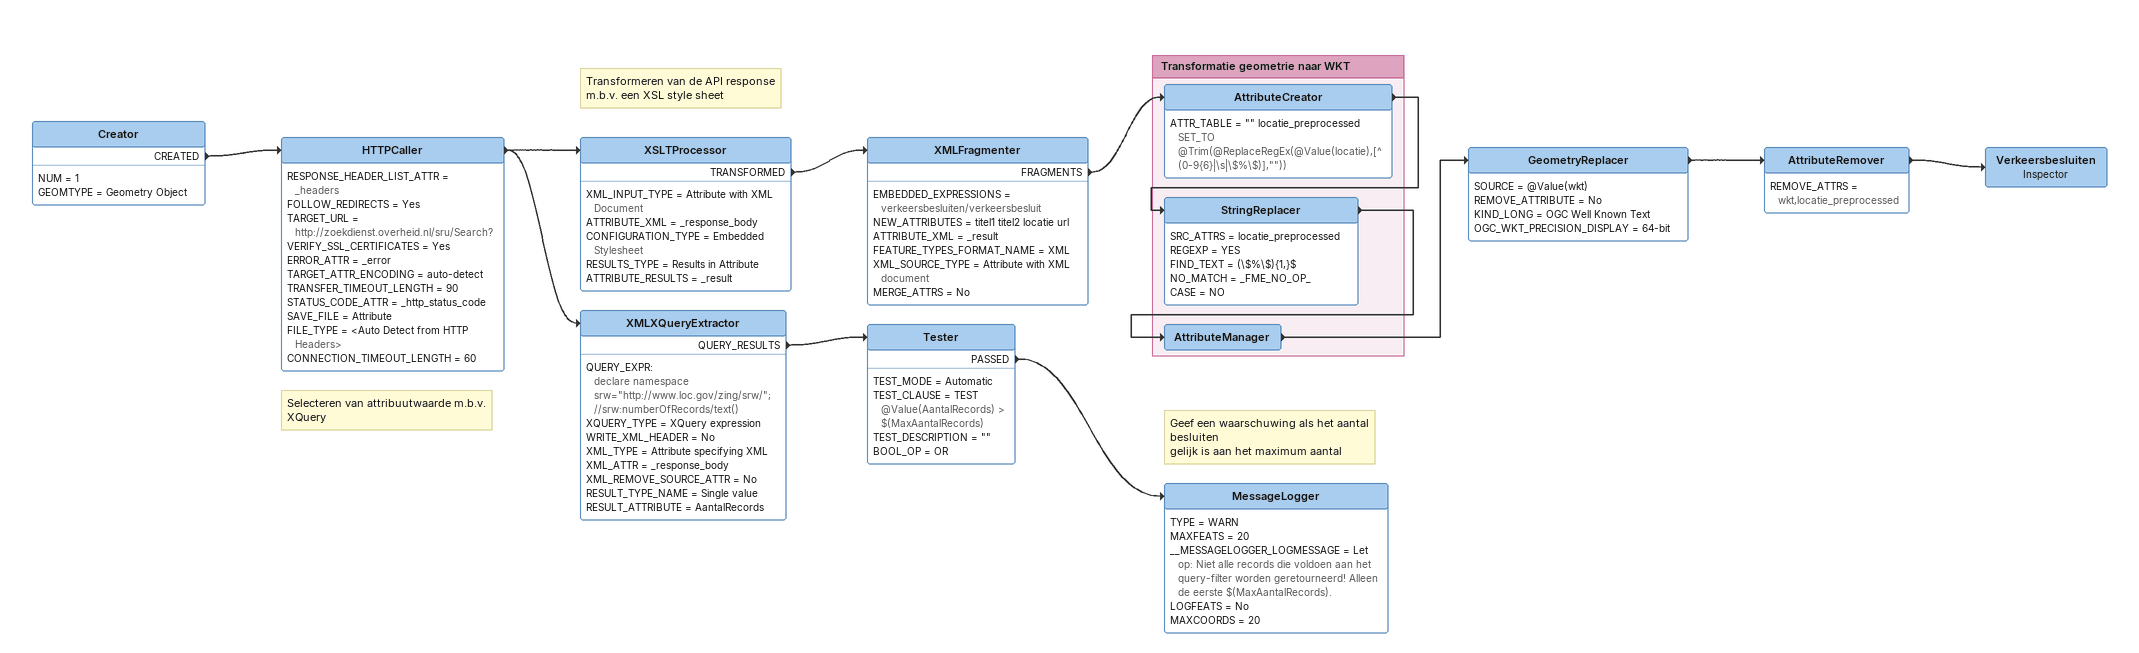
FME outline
Creator
    NUM = 1
    GEOMTYPE = Geometry Object
    CREATED -> HTTPCaller
HTTPCaller
    RESPONSE_HEADER_LIST_ATTR = _headers
    FOLLOW_REDIRECTS = Yes
    TARGET_URL = http://zoekdienst.overheid.nl/sru/Search?
    VERIFY_SSL_CERTIFICATES = Yes
    ERROR_ATTR = _error
    TARGET_ATTR_ENCODING = auto-detect
    TRANSFER_TIMEOUT_LENGTH = 90
    STATUS_CODE_ATTR = _http_status_code
    SAVE_FILE = Attribute
    FILE_TYPE = <Auto Detect from HTTP Headers>
    CONNECTION_TIMEOUT_LENGTH = 60
    -> XSLTProcessor
    -> XMLXQueryExtractor
Note: Transformeren van de API response m.b.v. een XSL style sheet
XSLTProcessor
    XML_INPUT_TYPE = Attribute with XML Document
    ATTRIBUTE_XML = _response_body
    CONFIGURATION_TYPE = Embedded Stylesheet
    RESULTS_TYPE = Results in Attribute
    ATTRIBUTE_RESULTS = _result
    TRANSFORMED -> XMLFragmenter
XMLFragmenter
    EMBEDDED_EXPRESSIONS = verkeersbesluiten/verkeersbesluit
    NEW_ATTRIBUTES = titel1 titel2 locatie url
    ATTRIBUTE_XML = _result
    FEATURE_TYPES_FORMAT_NAME = XML
    XML_SOURCE_TYPE = Attribute with XML document
    MERGE_ATTRS = No
    FRAGMENTS -> AttributeCreator
GeometryReplacer
    SOURCE = @Value(wkt)
    REMOVE_ATTRIBUTE = No
    KIND_LONG = OGC Well Known Text
    OGC_WKT_PRECISION_DISPLAY = 64-bit
    -> AttributeRemover
AttributeRemover
    REMOVE_ATTRS = wkt,locatie_preprocessed
    -> Verkeersbesluiten
Verkeersbesluiten: Inspector
Note: Selecteren van attribuutwaarde m.b.v. XQuery
XMLXQueryExtractor
    QUERY_EXPR:
      declare namespace srw="http://www.loc.gov/zing/srw/";
      //srw:numberOfRecords/text()
    XQUERY_TYPE = XQuery expression
    WRITE_XML_HEADER = No
    XML_TYPE = Attribute specifying XML
    XML_ATTR = _response_body
    XML_REMOVE_SOURCE_ATTR = No
    RESULT_TYPE_NAME = Single value
    RESULT_ATTRIBUTE = AantalRecords
    QUERY_RESULTS -> Tester
Tester
    TEST_MODE = Automatic
    TEST_CLAUSE = TEST @Value(AantalRecords) > $(MaxAantalRecords)
    TEST_DESCRIPTION = ""
    BOOL_OP = OR
    PASSED -> MessageLogger
Note: Geef een waarschuwing als het aantal besluiten / gelijk is aan het maximum aantal
MessageLogger
    TYPE = WARN
    MAXFEATS = 20
    __MESSAGELOGGER_LOGMESSAGE = Let op: Niet alle records die voldoen aan het query-filter worden geretourneerd! Alleen de eerste $(MaxAantalRecords).
    LOGFEATS = No
    MAXCOORDS = 20

Bookmark: Transformatie geometrie naar WKT
AttributeCreator
    ATTR_TABLE = "" locatie_preprocessed SET_TO @Trim(@ReplaceRegEx(@Value(locatie),[^(0-9{6}|\s|\$%\$)],""))
    -> StringReplacer
StringReplacer
    SRC_ATTRS = locatie_preprocessed
    REGEXP = YES
    FIND_TEXT = (\$%\$){1,}$
    NO_MATCH = _FME_NO_OP_
    CASE = NO
    -> AttributeManager
AttributeManager
    -> GeometryReplacer
